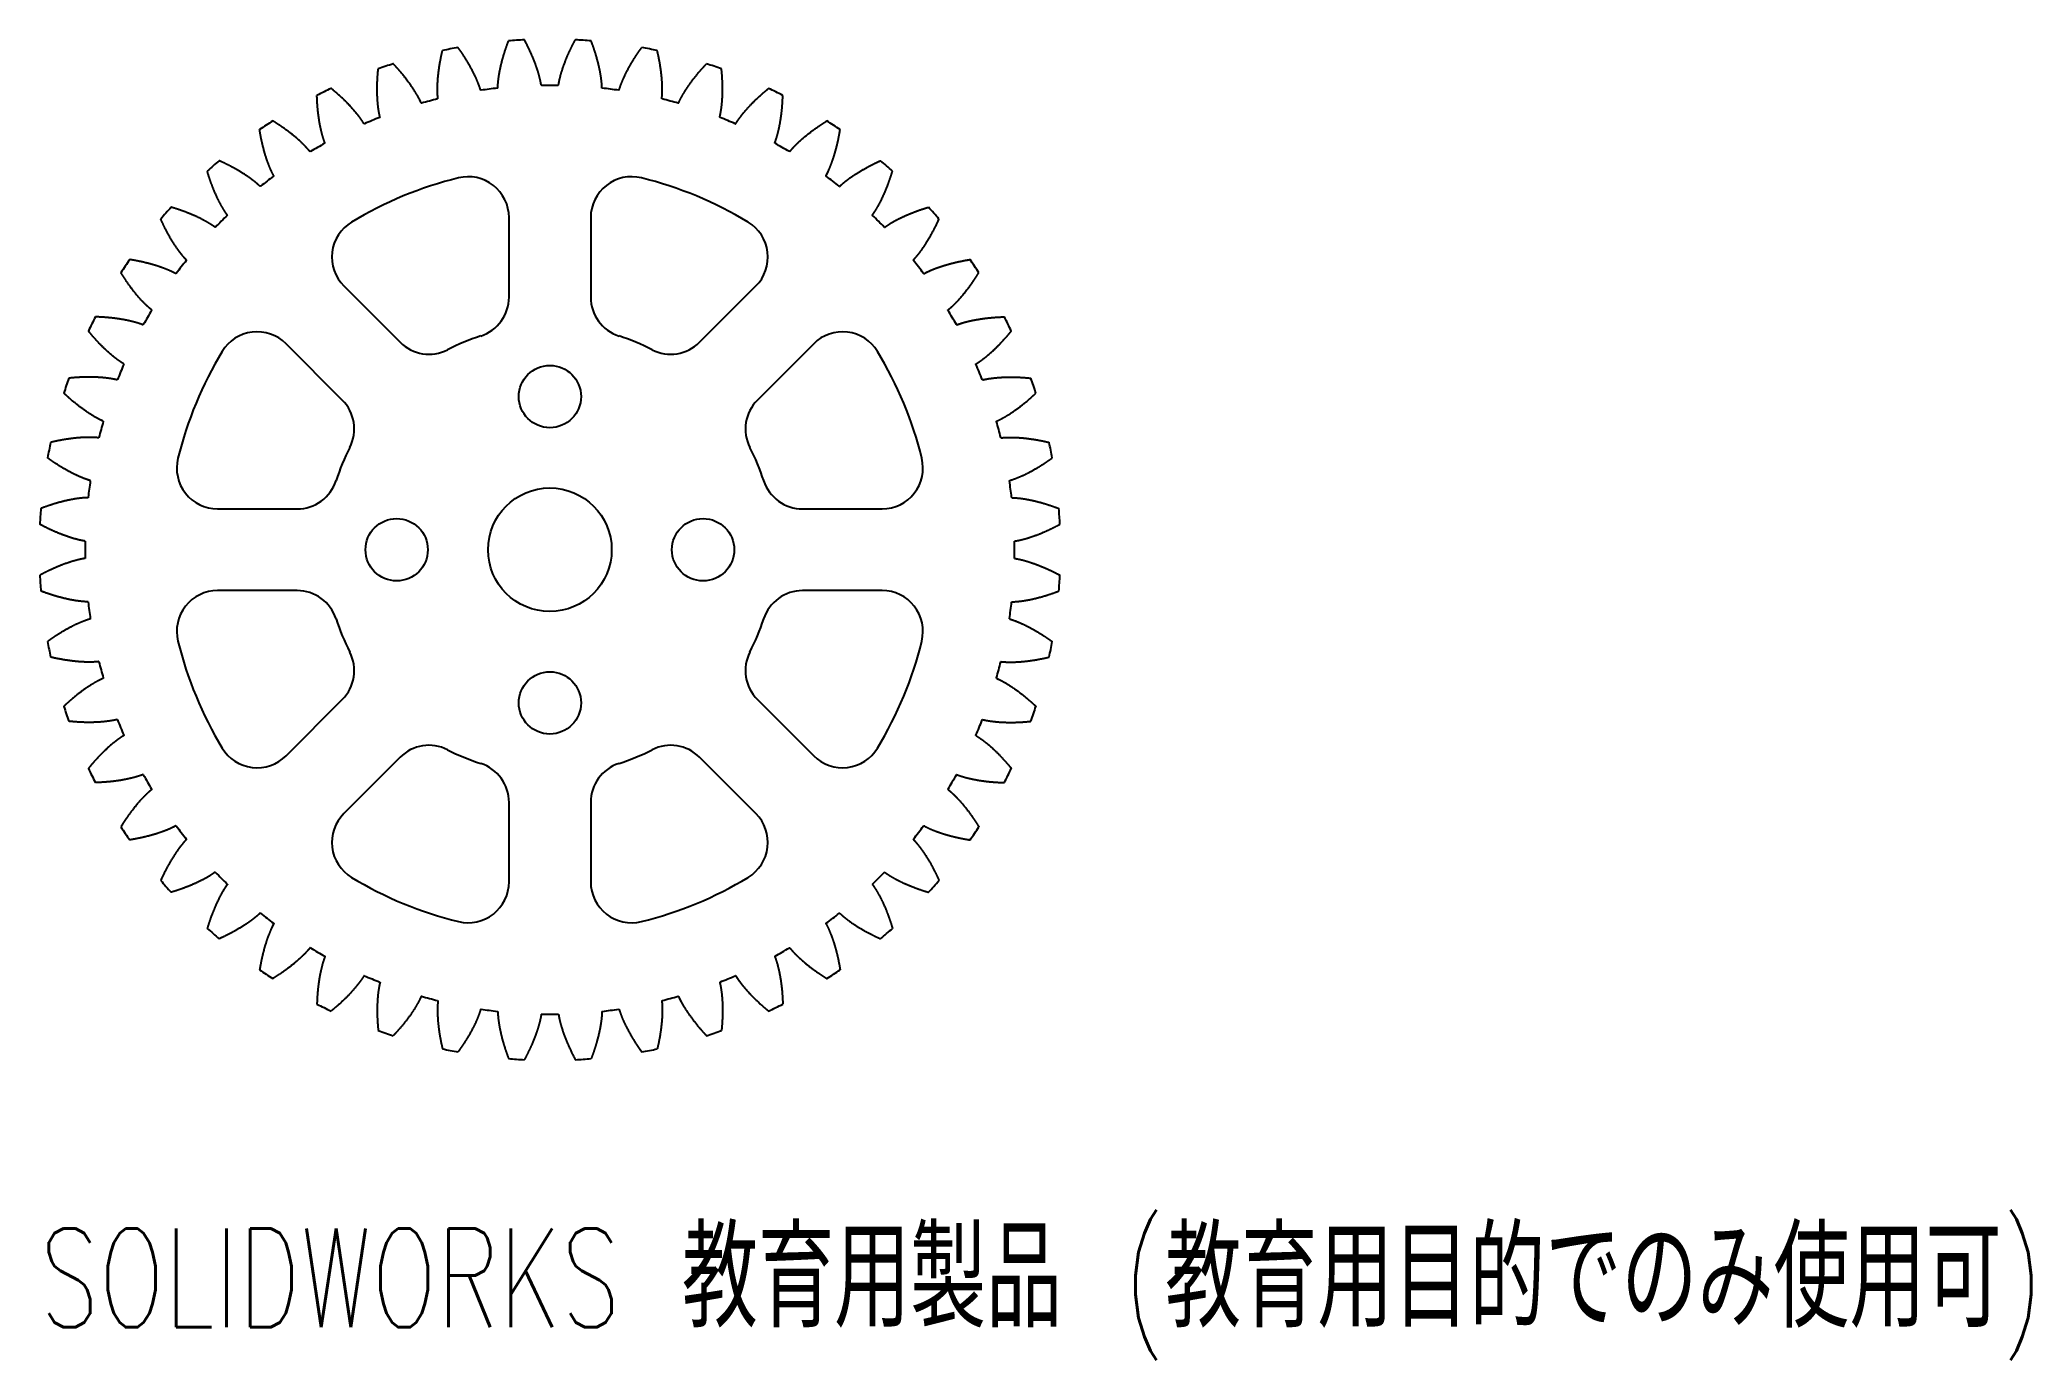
# Model space of a CAD drawing. Header units: millimetres. Extents: x -25 to 72.5, y -39.7 to 25.
import ezdxf

# ---------------------------------------------------------------- set-up
doc = ezdxf.new("R2010")
doc.units = ezdxf.units.MM
doc.styles.add('SLDTEXTSTYLE0', font='TXT', dxfattribs={"width": 0.7, "bigfont": 'bigfont'})

msp = doc.modelspace()

# ---------------------------------------------------------------- linework, layer by layer
at = {"color": 7, "linetype": 'Continuous', "lineweight": 25}
for p, q in [((-3.371, 22.499), (-3.388, 22.496)), ((-2.55, 22.607), (-2.567, 22.605)), ((-0.405, 22.746), (-0.423, 22.746)), ((0.423, 22.746), (0.405, 22.746)), ((2.567, 22.605), (2.55, 22.607)), ((3.388, 22.496), (3.371, 22.499)), ((-6.279, 21.866), (-6.296, 21.862)), ((-5.479, 22.08), (-5.496, 22.076)), ((5.496, 22.076), (5.479, 22.08)), ((6.296, 21.862), (6.279, 21.866)), ((-9.079, 20.86), (-9.095, 20.853)), ((-8.314, 21.176), (-8.33, 21.17)), ((8.33, 21.17), (8.314, 21.176)), ((9.095, 20.853), (9.079, 20.86)), ((-11.007, 19.91), (-11.022, 19.902)), ((11.022, 19.902), (11.007, 19.91)), ((-11.724, 19.496), (-11.739, 19.487)), ((11.739, 19.487), (11.724, 19.496)), ((-14.169, 17.799), (-14.182, 17.788)), ((-13.511, 18.303), (-13.526, 18.293)), ((13.526, 18.293), (13.511, 18.303)), ((14.182, 17.788), (14.169, 17.799)), ((-16.371, 15.797), (-16.383, 15.785)), ((-15.785, 16.383), (-15.797, 16.371)), ((-2, 12.369), (-2, 16.265)), ((2, 16.265), (2, 12.369)), ((15.797, 16.371), (15.785, 16.383)), ((16.383, 15.785), (16.371, 15.797)), ((-17.788, 14.182), (-17.799, 14.169)), ((17.799, 14.169), (17.788, 14.182)), ((-18.293, 13.526), (-18.303, 13.511)), ((-10.087, 12.916), (-7.332, 10.161)), ((7.332, 10.161), (10.087, 12.916)), ((18.303, 13.511), (18.293, 13.526)), ((-19.487, 11.739), (-19.496, 11.724)), ((19.496, 11.724), (19.487, 11.739)), ((-19.902, 11.022), (-19.91, 11.007)), ((19.91, 11.007), (19.902, 11.022)), ((-10.161, 7.332), (-12.916, 10.087)), ((12.916, 10.087), (10.161, 7.332)), ((-20.853, 9.095), (-20.86, 9.079)), ((20.86, 9.079), (20.853, 9.095)), ((-21.17, 8.33), (-21.176, 8.314)), ((21.176, 8.314), (21.17, 8.33)), ((-21.862, 6.296), (-21.866, 6.279)), ((21.866, 6.279), (21.862, 6.296)), ((-22.076, 5.496), (-22.08, 5.479)), ((22.08, 5.479), (22.076, 5.496)), ((-22.496, 3.388), (-22.499, 3.371)), ((22.499, 3.371), (22.496, 3.388)), ((-22.605, 2.567), (-22.607, 2.55)), ((-16.265, 2), (-12.369, 2)), ((12.369, 2), (16.265, 2)), ((22.607, 2.55), (22.605, 2.567)), ((-22.746, 0.423), (-22.746, 0.405)), ((22.746, 0.405), (22.746, 0.423)), ((-22.746, -0.405), (-22.746, -0.423)), ((22.746, -0.423), (22.746, -0.405)), ((-22.607, -2.55), (-22.605, -2.567)), ((-12.369, -2), (-16.265, -2)), ((16.265, -2), (12.369, -2)), ((22.605, -2.567), (22.607, -2.55)), ((-22.499, -3.371), (-22.496, -3.388)), ((22.496, -3.388), (22.499, -3.371)), ((-22.08, -5.479), (-22.076, -5.496)), ((22.076, -5.496), (22.08, -5.479)), ((-21.866, -6.279), (-21.862, -6.296)), ((21.862, -6.296), (21.866, -6.279)), ((-12.916, -10.087), (-10.161, -7.332)), ((10.161, -7.332), (12.916, -10.087)), ((-21.176, -8.314), (-21.17, -8.33)), ((21.17, -8.33), (21.176, -8.314)), ((-20.86, -9.079), (-20.853, -9.095)), ((20.853, -9.095), (20.86, -9.079)), ((-7.332, -10.161), (-10.087, -12.916)), ((10.087, -12.916), (7.332, -10.161)), ((-19.91, -11.007), (-19.902, -11.022)), ((19.902, -11.022), (19.91, -11.007)), ((-19.496, -11.724), (-19.487, -11.739)), ((-2, -16.265), (-2, -12.369)), ((2, -12.369), (2, -16.265)), ((19.487, -11.739), (19.496, -11.724)), ((-18.303, -13.511), (-18.293, -13.526)), ((18.293, -13.526), (18.303, -13.511)), ((-17.799, -14.169), (-17.788, -14.182)), ((17.788, -14.182), (17.799, -14.169)), ((-16.383, -15.785), (-16.371, -15.797)), ((-15.797, -16.371), (-15.785, -16.383)), ((15.785, -16.383), (15.797, -16.371)), ((16.371, -15.797), (16.383, -15.785)), ((-14.182, -17.788), (-14.169, -17.799)), ((-13.526, -18.293), (-13.511, -18.303)), ((13.511, -18.303), (13.526, -18.293)), ((14.169, -17.799), (14.182, -17.788)), ((-11.739, -19.487), (-11.724, -19.496)), ((11.724, -19.496), (11.739, -19.487)), ((-11.022, -19.902), (-11.007, -19.91)), ((11.007, -19.91), (11.022, -19.902)), ((-9.095, -20.853), (-9.079, -20.86)), ((-8.33, -21.17), (-8.314, -21.176)), ((8.314, -21.176), (8.33, -21.17)), ((9.079, -20.86), (9.095, -20.853)), ((-6.296, -21.862), (-6.279, -21.866)), ((-5.496, -22.076), (-5.479, -22.08)), ((5.479, -22.08), (5.496, -22.076)), ((6.279, -21.866), (6.296, -21.862)), ((-3.388, -22.496), (-3.371, -22.499)), ((-2.567, -22.605), (-2.55, -22.607)), ((-0.423, -22.746), (-0.405, -22.746)), ((0.405, -22.746), (0.423, -22.746)), ((2.55, -22.607), (2.567, -22.605)), ((3.371, -22.499), (3.388, -22.496))]:
    msp.add_line(p, q, dxfattribs=at)
for centre, radius in [((0, 7.5), 1.525), ((0, 0), 3.025), ((-7.5, 0), 1.525), ((7.5, 0), 1.525), ((0, -7.5), 1.525)]:
    msp.add_circle(centre, radius, dxfattribs=at)
for centre, radius, start, end in [((0, 0), 25, 100.36426, 102.13574), ((0, 0), 25, 92.86426, 94.63574), ((0, 0), 25, 85.36426, 87.13574), ((0, 0), 25, 77.86426, 79.63574), ((0, 0), 25, 107.86426, 109.63574), ((0, 0), 25, 70.36426, 72.13574), ((0, 0), 25, 115.36426, 117.13574), ((0, 0), 25, 62.86426, 64.63574), ((0, 0), 25, 122.86426, 124.63574), ((0, 0), 25, 55.36426, 57.13574), ((0, 0), 25, 130.36426, 132.13574), ((0, 0), 25, 47.86426, 49.63574), ((0, 0), 18.75, 103.81608, 121.18392), ((-4, 16.265), 2, 0, 103.81608), ((4, 16.265), 2, 76.18392, 180), ((0, 0), 18.75, 58.81608, 76.18392), ((0, 0), 25, 137.86426, 139.63574), ((0, 0), 25, 40.36426, 42.13574), ((-8.673, 14.33), 2, 121.18392, 225), ((8.673, 14.33), 2, 315, 58.81608), ((0, 0), 25, 145.36426, 147.13574), ((0, 0), 25, 32.86426, 34.63574), ((-4, 12.369), 2, 287.92021, 0), ((4, 12.369), 2, 180, 252.07979), ((0, 0), 25, 152.86426, 154.63574), ((0, 0), 25, 25.36426, 27.13574), ((-14.33, 8.673), 2, 45, 148.81608), ((-5.918, 11.575), 2, 225, 297.07979), ((0, 0), 11, 107.92021, 117.07979), ((0, 0), 11, 62.92021, 72.07979), ((5.918, 11.575), 2, 242.92021, 315), ((14.33, 8.673), 2, 31.18392, 135), ((0, 0), 18.75, 148.81608, 166.18392), ((0, 0), 18.75, 13.81608, 31.18392), ((0, 0), 25, 160.36426, 162.13574), ((0, 0), 25, 17.86426, 19.63574), ((-11.575, 5.918), 2, 332.92021, 45), ((11.575, 5.918), 2, 135, 207.07979), ((0, 0), 25, 167.86426, 169.63574), ((0, 0), 11, 152.92021, 162.07979), ((0, 0), 11, 17.92021, 27.07979), ((0, 0), 25, 10.36426, 12.13574), ((-16.265, 4), 2, 166.18392, 270), ((16.265, 4), 2, 270, 13.81608), ((-12.369, 4), 2, 270, 342.07979), ((12.369, 4), 2, 197.92021, 270), ((0, 0), 25, 175.36426, 177.13574), ((0, 0), 25, 2.86426, 4.63574), ((0, 0), 25, 182.86426, 184.63574), ((0, 0), 25, 355.36426, 357.13574), ((-16.265, -4), 2, 90, 193.81608), ((-12.369, -4), 2, 17.92021, 90), ((12.369, -4), 2, 90, 162.07979), ((16.265, -4), 2, 346.18392, 90), ((0, 0), 11, 197.92021, 207.07979), ((0, 0), 11, 332.92021, 342.07979), ((0, 0), 25, 190.36426, 192.13574), ((0, 0), 18.75, 193.81608, 211.18392), ((0, 0), 18.75, 328.81608, 346.18392), ((0, 0), 25, 347.86426, 349.63574), ((-11.575, -5.918), 2, 315, 27.07979), ((11.575, -5.918), 2, 152.92021, 225), ((0, 0), 25, 197.86426, 199.63574), ((0, 0), 25, 340.36426, 342.13574), ((-14.33, -8.673), 2, 211.18392, 315), ((-5.918, -11.575), 2, 62.92021, 135), ((5.918, -11.575), 2, 45, 117.07979), ((14.33, -8.673), 2, 225, 328.81608), ((0, 0), 25, 205.36426, 207.13574), ((0, 0), 11, 242.92021, 252.07979), ((-4, -12.369), 2, 0, 72.07979), ((4, -12.369), 2, 107.92021, 180), ((0, 0), 11, 287.92021, 297.07979), ((0, 0), 25, 332.86426, 334.63574), ((0, 0), 25, 212.86426, 214.63574), ((-8.673, -14.33), 2, 135, 238.81608), ((8.673, -14.33), 2, 301.18392, 45), ((0, 0), 25, 325.36426, 327.13574), ((0, 0), 25, 220.36426, 222.13574), ((0, 0), 18.75, 238.81608, 256.18392), ((-4, -16.265), 2, 256.18392, 0), ((4, -16.265), 2, 180, 283.81608), ((0, 0), 18.75, 283.81608, 301.18392), ((0, 0), 25, 317.86426, 319.63574), ((0, 0), 25, 227.86426, 229.63574), ((0, 0), 25, 310.36426, 312.13574), ((0, 0), 25, 235.36426, 237.13574), ((0, 0), 25, 302.86426, 304.63574), ((0, 0), 25, 242.86426, 244.63574), ((0, 0), 25, 295.36426, 297.13574), ((0, 0), 25, 250.36426, 252.13574), ((0, 0), 25, 287.86426, 289.63574), ((0, 0), 25, 257.86426, 259.63574), ((0, 0), 25, 265.36426, 267.13574), ((0, 0), 25, 272.86426, 274.63574), ((0, 0), 25, 280.36426, 282.13574)]:
    msp.add_arc(centre, radius, start, end, dxfattribs=at)
for points in [[(-5.479, 22.08), (-5.483, 22.116), (-5.494, 22.238), (-5.504, 22.437), (-5.503, 22.714), (-5.482, 23.109), (-5.429, 23.58), (-5.362, 23.97), (-5.294, 24.282), (-5.256, 24.441)], [(-3.388, 22.496), (-3.398, 22.531), (-3.434, 22.648), (-3.501, 22.836), (-3.608, 23.091), (-3.779, 23.448), (-4.007, 23.863), (-4.22, 24.197), (-4.401, 24.459), (-4.498, 24.592)], [(-2.55, 22.607), (-2.549, 22.643), (-2.545, 22.765), (-2.529, 22.964), (-2.492, 23.238), (-2.419, 23.627), (-2.305, 24.087), (-2.187, 24.465), (-2.079, 24.765), (-2.021, 24.918)], [(-0.423, 22.746), (-0.428, 22.782), (-0.449, 22.902), (-0.49, 23.097), (-0.563, 23.364), (-0.686, 23.74), (-0.858, 24.181), (-1.025, 24.541), (-1.171, 24.825), (-1.249, 24.969)], [(0.423, 22.746), (0.428, 22.782), (0.449, 22.902), (0.49, 23.097), (0.563, 23.364), (0.686, 23.74), (0.858, 24.181), (1.025, 24.541), (1.171, 24.825), (1.249, 24.969)], [(2.55, 22.607), (2.549, 22.643), (2.545, 22.765), (2.529, 22.964), (2.492, 23.238), (2.419, 23.627), (2.305, 24.087), (2.187, 24.465), (2.079, 24.765), (2.021, 24.918)], [(3.388, 22.496), (3.398, 22.531), (3.434, 22.648), (3.501, 22.836), (3.608, 23.091), (3.779, 23.448), (4.007, 23.863), (4.22, 24.197), (4.401, 24.459), (4.498, 24.592)], [(5.479, 22.08), (5.483, 22.116), (5.494, 22.238), (5.504, 22.437), (5.503, 22.714), (5.482, 23.109), (5.429, 23.58), (5.362, 23.97), (5.294, 24.282), (5.256, 24.441)], [(-8.314, 21.176), (-8.323, 21.212), (-8.35, 21.33), (-8.386, 21.527), (-8.421, 21.801), (-8.451, 22.196), (-8.461, 22.669), (-8.444, 23.065), (-8.418, 23.383), (-8.401, 23.546)], [(-6.296, 21.862), (-6.31, 21.895), (-6.361, 22.006), (-6.452, 22.183), (-6.591, 22.423), (-6.807, 22.754), (-7.088, 23.135), (-7.342, 23.44), (-7.556, 23.676), (-7.669, 23.795)], [(6.296, 21.862), (6.31, 21.895), (6.361, 22.006), (6.452, 22.183), (6.591, 22.423), (6.807, 22.754), (7.088, 23.135), (7.342, 23.44), (7.556, 23.676), (7.669, 23.795)], [(8.314, 21.176), (8.323, 21.212), (8.35, 21.33), (8.386, 21.527), (8.421, 21.801), (8.451, 22.196), (8.461, 22.669), (8.444, 23.065), (8.418, 23.383), (8.401, 23.546)], [(-9.095, 20.853), (-9.114, 20.884), (-9.179, 20.987), (-9.292, 21.151), (-9.461, 21.371), (-9.719, 21.671), (-10.047, 22.012), (-10.339, 22.281), (-10.582, 22.487), (-10.709, 22.59)], [(9.095, 20.853), (9.114, 20.884), (9.179, 20.987), (9.292, 21.151), (9.461, 21.371), (9.719, 21.671), (10.047, 22.012), (10.339, 22.281), (10.582, 22.487), (10.709, 22.59)], [(-11.007, 19.91), (-11.02, 19.944), (-11.063, 20.058), (-11.124, 20.248), (-11.195, 20.516), (-11.276, 20.903), (-11.347, 21.371), (-11.383, 21.766), (-11.398, 22.084), (-11.403, 22.248)], [(11.007, 19.91), (11.02, 19.944), (11.063, 20.058), (11.124, 20.248), (11.195, 20.516), (11.276, 20.903), (11.347, 21.371), (11.383, 21.766), (11.398, 22.084), (11.403, 22.248)], [(-13.511, 18.303), (-13.529, 18.335), (-13.586, 18.443), (-13.672, 18.623), (-13.777, 18.879), (-13.908, 19.252), (-14.04, 19.707), (-14.126, 20.094), (-14.183, 20.408), (-14.209, 20.57)], [(-11.739, 19.487), (-11.762, 19.516), (-11.84, 19.61), (-11.973, 19.758), (-12.17, 19.953), (-12.464, 20.217), (-12.834, 20.513), (-13.158, 20.741), (-13.427, 20.913), (-13.566, 20.999)], [(11.739, 19.487), (11.762, 19.516), (11.84, 19.61), (11.973, 19.758), (12.17, 19.953), (12.464, 20.217), (12.834, 20.513), (13.158, 20.741), (13.427, 20.913), (13.566, 20.999)], [(13.511, 18.303), (13.529, 18.335), (13.586, 18.443), (13.672, 18.623), (13.777, 18.879), (13.908, 19.252), (14.04, 19.707), (14.126, 20.094), (14.183, 20.408), (14.209, 20.57)], [(-15.785, 16.383), (-15.806, 16.412), (-15.877, 16.511), (-15.985, 16.679), (-16.123, 16.919), (-16.302, 17.272), (-16.492, 17.706), (-16.628, 18.078), (-16.725, 18.382), (-16.772, 18.539)], [(-14.182, 17.788), (-14.208, 17.813), (-14.298, 17.896), (-14.45, 18.026), (-14.67, 18.194), (-14.996, 18.417), (-15.402, 18.662), (-15.753, 18.846), (-16.041, 18.982), (-16.191, 19.049)], [(14.182, 17.788), (14.208, 17.813), (14.298, 17.896), (14.45, 18.026), (14.67, 18.194), (14.996, 18.417), (15.402, 18.662), (15.753, 18.846), (16.041, 18.982), (16.191, 19.049)], [(15.785, 16.383), (15.806, 16.412), (15.877, 16.511), (15.985, 16.679), (16.123, 16.919), (16.302, 17.272), (16.492, 17.706), (16.628, 18.078), (16.725, 18.382), (16.772, 18.539)], [(-16.383, 15.785), (-16.412, 15.806), (-16.511, 15.877), (-16.679, 15.985), (-16.919, 16.123), (-17.272, 16.302), (-17.706, 16.492), (-18.078, 16.628), (-18.382, 16.725), (-18.539, 16.772)], [(16.383, 15.785), (16.412, 15.806), (16.511, 15.877), (16.679, 15.985), (16.919, 16.123), (17.272, 16.302), (17.706, 16.492), (18.078, 16.628), (18.382, 16.725), (18.539, 16.772)], [(-17.788, 14.182), (-17.813, 14.208), (-17.896, 14.298), (-18.026, 14.45), (-18.194, 14.67), (-18.417, 14.996), (-18.662, 15.402), (-18.846, 15.753), (-18.982, 16.041), (-19.049, 16.191)], [(17.788, 14.182), (17.813, 14.208), (17.896, 14.298), (18.026, 14.45), (18.194, 14.67), (18.417, 14.996), (18.662, 15.402), (18.846, 15.753), (18.982, 16.041), (19.049, 16.191)], [(-18.303, 13.511), (-18.335, 13.529), (-18.443, 13.586), (-18.623, 13.672), (-18.879, 13.777), (-19.252, 13.908), (-19.707, 14.04), (-20.094, 14.126), (-20.408, 14.183), (-20.57, 14.209)], [(18.303, 13.511), (18.335, 13.529), (18.443, 13.586), (18.623, 13.672), (18.879, 13.777), (19.252, 13.908), (19.707, 14.04), (20.094, 14.126), (20.408, 14.183), (20.57, 14.209)], [(-19.487, 11.739), (-19.516, 11.762), (-19.61, 11.84), (-19.758, 11.973), (-19.953, 12.17), (-20.217, 12.464), (-20.513, 12.834), (-20.741, 13.158), (-20.913, 13.427), (-20.999, 13.566)], [(19.487, 11.739), (19.516, 11.762), (19.61, 11.84), (19.758, 11.973), (19.953, 12.17), (20.217, 12.464), (20.513, 12.834), (20.741, 13.158), (20.913, 13.427), (20.999, 13.566)], [(-19.91, 11.007), (-19.944, 11.02), (-20.058, 11.063), (-20.248, 11.124), (-20.516, 11.195), (-20.903, 11.276), (-21.371, 11.347), (-21.766, 11.383), (-22.084, 11.398), (-22.248, 11.403)], [(19.91, 11.007), (19.944, 11.02), (20.058, 11.063), (20.248, 11.124), (20.516, 11.195), (20.903, 11.276), (21.371, 11.347), (21.766, 11.383), (22.084, 11.398), (22.248, 11.403)], [(-20.853, 9.095), (-20.884, 9.114), (-20.987, 9.179), (-21.151, 9.292), (-21.371, 9.461), (-21.671, 9.719), (-22.012, 10.047), (-22.281, 10.339), (-22.487, 10.582), (-22.59, 10.709)], [(20.853, 9.095), (20.884, 9.114), (20.987, 9.179), (21.151, 9.292), (21.371, 9.461), (21.671, 9.719), (22.012, 10.047), (22.281, 10.339), (22.487, 10.582), (22.59, 10.709)], [(-21.176, 8.314), (-21.212, 8.323), (-21.33, 8.35), (-21.527, 8.386), (-21.801, 8.421), (-22.196, 8.451), (-22.669, 8.461), (-23.065, 8.444), (-23.383, 8.418), (-23.546, 8.401)], [(21.176, 8.314), (21.212, 8.323), (21.33, 8.35), (21.527, 8.386), (21.801, 8.421), (22.196, 8.451), (22.669, 8.461), (23.065, 8.444), (23.383, 8.418), (23.546, 8.401)], [(-21.862, 6.296), (-21.895, 6.31), (-22.006, 6.361), (-22.183, 6.452), (-22.423, 6.591), (-22.754, 6.807), (-23.135, 7.088), (-23.44, 7.342), (-23.676, 7.556), (-23.795, 7.669)], [(21.862, 6.296), (21.895, 6.31), (22.006, 6.361), (22.183, 6.452), (22.423, 6.591), (22.754, 6.807), (23.135, 7.088), (23.44, 7.342), (23.676, 7.556), (23.795, 7.669)], [(-22.08, 5.479), (-22.116, 5.483), (-22.238, 5.494), (-22.437, 5.504), (-22.714, 5.503), (-23.109, 5.482), (-23.58, 5.429), (-23.97, 5.362), (-24.282, 5.294), (-24.441, 5.256)], [(22.08, 5.479), (22.116, 5.483), (22.238, 5.494), (22.437, 5.504), (22.714, 5.503), (23.109, 5.482), (23.58, 5.429), (23.97, 5.362), (24.282, 5.294), (24.441, 5.256)], [(-22.496, 3.388), (-22.531, 3.398), (-22.648, 3.434), (-22.836, 3.501), (-23.091, 3.608), (-23.448, 3.779), (-23.863, 4.007), (-24.197, 4.22), (-24.459, 4.401), (-24.592, 4.498)], [(22.496, 3.388), (22.531, 3.398), (22.648, 3.434), (22.836, 3.501), (23.091, 3.608), (23.448, 3.779), (23.863, 4.007), (24.197, 4.22), (24.459, 4.401), (24.592, 4.498)], [(-22.607, 2.55), (-22.643, 2.549), (-22.765, 2.545), (-22.964, 2.529), (-23.238, 2.492), (-23.627, 2.419), (-24.087, 2.305), (-24.465, 2.187), (-24.765, 2.079), (-24.918, 2.021)], [(22.607, 2.55), (22.643, 2.549), (22.765, 2.545), (22.964, 2.529), (23.238, 2.492), (23.627, 2.419), (24.087, 2.305), (24.465, 2.187), (24.765, 2.079), (24.918, 2.021)], [(-22.746, 0.423), (-22.782, 0.428), (-22.902, 0.449), (-23.097, 0.49), (-23.364, 0.563), (-23.74, 0.686), (-24.181, 0.858), (-24.541, 1.025), (-24.825, 1.171), (-24.969, 1.249)], [(22.746, 0.423), (22.782, 0.428), (22.902, 0.449), (23.097, 0.49), (23.364, 0.563), (23.74, 0.686), (24.181, 0.858), (24.541, 1.025), (24.825, 1.171), (24.969, 1.249)], [(-22.746, -0.423), (-22.782, -0.428), (-22.902, -0.449), (-23.097, -0.49), (-23.364, -0.563), (-23.74, -0.686), (-24.181, -0.858), (-24.541, -1.025), (-24.825, -1.171), (-24.969, -1.249)], [(22.746, -0.423), (22.782, -0.428), (22.902, -0.449), (23.097, -0.49), (23.364, -0.563), (23.74, -0.686), (24.181, -0.858), (24.541, -1.025), (24.825, -1.171), (24.969, -1.249)], [(-22.607, -2.55), (-22.643, -2.549), (-22.765, -2.545), (-22.964, -2.529), (-23.238, -2.492), (-23.627, -2.419), (-24.087, -2.305), (-24.465, -2.187), (-24.765, -2.079), (-24.918, -2.021)], [(22.607, -2.55), (22.643, -2.549), (22.765, -2.545), (22.964, -2.529), (23.238, -2.492), (23.627, -2.419), (24.087, -2.305), (24.465, -2.187), (24.765, -2.079), (24.918, -2.021)], [(-22.496, -3.388), (-22.531, -3.398), (-22.648, -3.434), (-22.836, -3.501), (-23.091, -3.608), (-23.448, -3.779), (-23.863, -4.007), (-24.197, -4.22), (-24.459, -4.401), (-24.592, -4.498)], [(22.496, -3.388), (22.531, -3.398), (22.648, -3.434), (22.836, -3.501), (23.091, -3.608), (23.448, -3.779), (23.863, -4.007), (24.197, -4.22), (24.459, -4.401), (24.592, -4.498)], [(-22.08, -5.479), (-22.116, -5.483), (-22.238, -5.494), (-22.437, -5.504), (-22.714, -5.503), (-23.109, -5.482), (-23.58, -5.429), (-23.97, -5.362), (-24.282, -5.294), (-24.441, -5.256)], [(22.08, -5.479), (22.116, -5.483), (22.238, -5.494), (22.437, -5.504), (22.714, -5.503), (23.109, -5.482), (23.58, -5.429), (23.97, -5.362), (24.282, -5.294), (24.441, -5.256)], [(-21.862, -6.296), (-21.895, -6.31), (-22.006, -6.361), (-22.183, -6.452), (-22.423, -6.591), (-22.754, -6.807), (-23.135, -7.088), (-23.44, -7.342), (-23.676, -7.556), (-23.795, -7.669)], [(21.862, -6.296), (21.895, -6.31), (22.006, -6.361), (22.183, -6.452), (22.423, -6.591), (22.754, -6.807), (23.135, -7.088), (23.44, -7.342), (23.676, -7.556), (23.795, -7.669)], [(-21.176, -8.314), (-21.212, -8.323), (-21.33, -8.35), (-21.527, -8.386), (-21.801, -8.421), (-22.196, -8.451), (-22.669, -8.461), (-23.065, -8.444), (-23.383, -8.418), (-23.546, -8.401)], [(21.176, -8.314), (21.212, -8.323), (21.33, -8.35), (21.527, -8.386), (21.801, -8.421), (22.196, -8.451), (22.669, -8.461), (23.065, -8.444), (23.383, -8.418), (23.546, -8.401)], [(-20.853, -9.095), (-20.884, -9.114), (-20.987, -9.179), (-21.151, -9.292), (-21.371, -9.461), (-21.671, -9.719), (-22.012, -10.047), (-22.281, -10.339), (-22.487, -10.582), (-22.59, -10.709)], [(20.853, -9.095), (20.884, -9.114), (20.987, -9.179), (21.151, -9.292), (21.371, -9.461), (21.671, -9.719), (22.012, -10.047), (22.281, -10.339), (22.487, -10.582), (22.59, -10.709)], [(-19.91, -11.007), (-19.944, -11.02), (-20.058, -11.063), (-20.248, -11.124), (-20.516, -11.195), (-20.903, -11.276), (-21.371, -11.347), (-21.766, -11.383), (-22.084, -11.398), (-22.248, -11.403)], [(19.91, -11.007), (19.944, -11.02), (20.058, -11.063), (20.248, -11.124), (20.516, -11.195), (20.903, -11.276), (21.371, -11.347), (21.766, -11.383), (22.084, -11.398), (22.248, -11.403)], [(-19.487, -11.739), (-19.516, -11.762), (-19.61, -11.84), (-19.758, -11.973), (-19.953, -12.17), (-20.217, -12.464), (-20.513, -12.834), (-20.741, -13.158), (-20.913, -13.427), (-20.999, -13.566)], [(19.487, -11.739), (19.516, -11.762), (19.61, -11.84), (19.758, -11.973), (19.953, -12.17), (20.217, -12.464), (20.513, -12.834), (20.741, -13.158), (20.913, -13.427), (20.999, -13.566)], [(-18.303, -13.511), (-18.335, -13.529), (-18.443, -13.586), (-18.623, -13.672), (-18.879, -13.777), (-19.252, -13.908), (-19.707, -14.04), (-20.094, -14.126), (-20.408, -14.183), (-20.57, -14.209)], [(18.303, -13.511), (18.335, -13.529), (18.443, -13.586), (18.623, -13.672), (18.879, -13.777), (19.252, -13.908), (19.707, -14.04), (20.094, -14.126), (20.408, -14.183), (20.57, -14.209)], [(-17.788, -14.182), (-17.813, -14.208), (-17.896, -14.298), (-18.026, -14.45), (-18.194, -14.67), (-18.417, -14.996), (-18.662, -15.402), (-18.846, -15.753), (-18.982, -16.041), (-19.049, -16.191)], [(17.788, -14.182), (17.813, -14.208), (17.896, -14.298), (18.026, -14.45), (18.194, -14.67), (18.417, -14.996), (18.662, -15.402), (18.846, -15.753), (18.982, -16.041), (19.049, -16.191)], [(-16.383, -15.785), (-16.412, -15.806), (-16.511, -15.877), (-16.679, -15.985), (-16.919, -16.123), (-17.272, -16.302), (-17.706, -16.492), (-18.078, -16.628), (-18.382, -16.725), (-18.539, -16.772)], [(-15.785, -16.383), (-15.806, -16.412), (-15.877, -16.511), (-15.985, -16.679), (-16.123, -16.919), (-16.302, -17.272), (-16.492, -17.706), (-16.628, -18.078), (-16.725, -18.382), (-16.772, -18.539)], [(15.785, -16.383), (15.806, -16.412), (15.877, -16.511), (15.985, -16.679), (16.123, -16.919), (16.302, -17.272), (16.492, -17.706), (16.628, -18.078), (16.725, -18.382), (16.772, -18.539)], [(16.383, -15.785), (16.412, -15.806), (16.511, -15.877), (16.679, -15.985), (16.919, -16.123), (17.272, -16.302), (17.706, -16.492), (18.078, -16.628), (18.382, -16.725), (18.539, -16.772)], [(-14.182, -17.788), (-14.208, -17.813), (-14.298, -17.896), (-14.45, -18.026), (-14.67, -18.194), (-14.996, -18.417), (-15.402, -18.662), (-15.753, -18.846), (-16.041, -18.982), (-16.191, -19.049)], [(-13.511, -18.303), (-13.529, -18.335), (-13.586, -18.443), (-13.672, -18.623), (-13.777, -18.879), (-13.908, -19.252), (-14.04, -19.707), (-14.126, -20.094), (-14.183, -20.408), (-14.209, -20.57)], [(13.511, -18.303), (13.529, -18.335), (13.586, -18.443), (13.672, -18.623), (13.777, -18.879), (13.908, -19.252), (14.04, -19.707), (14.126, -20.094), (14.183, -20.408), (14.209, -20.57)], [(14.182, -17.788), (14.208, -17.813), (14.298, -17.896), (14.45, -18.026), (14.67, -18.194), (14.996, -18.417), (15.402, -18.662), (15.753, -18.846), (16.041, -18.982), (16.191, -19.049)], [(-11.739, -19.487), (-11.762, -19.516), (-11.84, -19.61), (-11.973, -19.758), (-12.17, -19.953), (-12.464, -20.217), (-12.834, -20.513), (-13.158, -20.741), (-13.427, -20.913), (-13.566, -20.999)], [(11.739, -19.487), (11.762, -19.516), (11.84, -19.61), (11.973, -19.758), (12.17, -19.953), (12.464, -20.217), (12.834, -20.513), (13.158, -20.741), (13.427, -20.913), (13.566, -20.999)], [(-11.007, -19.91), (-11.02, -19.944), (-11.063, -20.058), (-11.124, -20.248), (-11.195, -20.516), (-11.276, -20.903), (-11.347, -21.371), (-11.383, -21.766), (-11.398, -22.084), (-11.403, -22.248)], [(11.007, -19.91), (11.02, -19.944), (11.063, -20.058), (11.124, -20.248), (11.195, -20.516), (11.276, -20.903), (11.347, -21.371), (11.383, -21.766), (11.398, -22.084), (11.403, -22.248)], [(-9.095, -20.853), (-9.114, -20.884), (-9.179, -20.987), (-9.292, -21.151), (-9.461, -21.371), (-9.719, -21.671), (-10.047, -22.012), (-10.339, -22.281), (-10.582, -22.487), (-10.709, -22.59)], [(-8.314, -21.176), (-8.323, -21.212), (-8.35, -21.33), (-8.386, -21.527), (-8.421, -21.801), (-8.451, -22.196), (-8.461, -22.669), (-8.444, -23.065), (-8.418, -23.383), (-8.401, -23.546)], [(8.314, -21.176), (8.323, -21.212), (8.35, -21.33), (8.386, -21.527), (8.421, -21.801), (8.451, -22.196), (8.461, -22.669), (8.444, -23.065), (8.418, -23.383), (8.401, -23.546)], [(9.095, -20.853), (9.114, -20.884), (9.179, -20.987), (9.292, -21.151), (9.461, -21.371), (9.719, -21.671), (10.047, -22.012), (10.339, -22.281), (10.582, -22.487), (10.709, -22.59)], [(-6.296, -21.862), (-6.31, -21.895), (-6.361, -22.006), (-6.452, -22.183), (-6.591, -22.423), (-6.807, -22.754), (-7.088, -23.135), (-7.342, -23.44), (-7.556, -23.676), (-7.669, -23.795)], [(-5.479, -22.08), (-5.483, -22.116), (-5.494, -22.238), (-5.504, -22.437), (-5.503, -22.714), (-5.482, -23.109), (-5.429, -23.58), (-5.362, -23.97), (-5.294, -24.282), (-5.256, -24.441)], [(5.479, -22.08), (5.483, -22.116), (5.494, -22.238), (5.504, -22.437), (5.503, -22.714), (5.482, -23.109), (5.429, -23.58), (5.362, -23.97), (5.294, -24.282), (5.256, -24.441)], [(6.296, -21.862), (6.31, -21.895), (6.361, -22.006), (6.452, -22.183), (6.591, -22.423), (6.807, -22.754), (7.088, -23.135), (7.342, -23.44), (7.556, -23.676), (7.669, -23.795)], [(-3.388, -22.496), (-3.398, -22.531), (-3.434, -22.648), (-3.501, -22.836), (-3.608, -23.091), (-3.779, -23.448), (-4.007, -23.863), (-4.22, -24.197), (-4.401, -24.459), (-4.498, -24.592)], [(-2.55, -22.607), (-2.549, -22.643), (-2.545, -22.765), (-2.529, -22.964), (-2.492, -23.238), (-2.419, -23.627), (-2.305, -24.087), (-2.187, -24.465), (-2.079, -24.765), (-2.021, -24.918)], [(-0.423, -22.746), (-0.428, -22.782), (-0.449, -22.902), (-0.49, -23.097), (-0.563, -23.364), (-0.686, -23.74), (-0.858, -24.181), (-1.025, -24.541), (-1.171, -24.825), (-1.249, -24.969)], [(0.423, -22.746), (0.428, -22.782), (0.449, -22.902), (0.49, -23.097), (0.563, -23.364), (0.686, -23.74), (0.858, -24.181), (1.025, -24.541), (1.171, -24.825), (1.249, -24.969)], [(2.55, -22.607), (2.549, -22.643), (2.545, -22.765), (2.529, -22.964), (2.492, -23.238), (2.419, -23.627), (2.305, -24.087), (2.187, -24.465), (2.079, -24.765), (2.021, -24.918)], [(3.388, -22.496), (3.398, -22.531), (3.434, -22.648), (3.501, -22.836), (3.608, -23.091), (3.779, -23.448), (4.007, -23.863), (4.22, -24.197), (4.401, -24.459), (4.498, -24.592)]]:
    msp.add_open_spline(points, degree=4, knots=[0.00161932, 0.00161932, 0.00161932, 0.00161932, 0.00161932, 0.00280203, 0.00560407, 0.00813261, 0.01066116, 0.01571825, 0.02107603, 0.02107603, 0.02107603, 0.02107603, 0.02107603], dxfattribs=at)
for points in [[(-2.567, 22.605), (-2.835, 22.569), (-3.103, 22.534), (-3.371, 22.499)], [(-0.405, 22.746), (-0.135, 22.751), (0.135, 22.751), (0.405, 22.746)], [(3.371, 22.499), (3.103, 22.534), (2.835, 22.569), (2.567, 22.605)], [(-5.496, 22.076), (-5.757, 22.006), (-6.018, 21.936), (-6.279, 21.866)], [(6.279, 21.866), (6.018, 21.936), (5.757, 22.006), (5.496, 22.076)], [(-8.33, 21.17), (-8.58, 21.067), (-8.83, 20.963), (-9.079, 20.86)], [(9.079, 20.86), (8.83, 20.963), (8.58, 21.067), (8.33, 21.17)], [(-11.022, 19.902), (-11.256, 19.767), (-11.49, 19.631), (-11.724, 19.496)], [(11.724, 19.496), (11.49, 19.631), (11.256, 19.767), (11.022, 19.902)], [(-13.526, 18.293), (-13.74, 18.128), (-13.954, 17.964), (-14.169, 17.799)], [(14.169, 17.799), (13.954, 17.964), (13.74, 18.128), (13.526, 18.293)], [(-15.797, 16.371), (-15.989, 16.18), (-16.18, 15.989), (-16.371, 15.797)], [(16.371, 15.797), (16.18, 15.989), (15.989, 16.18), (15.797, 16.371)], [(-17.799, 14.169), (-17.964, 13.954), (-18.128, 13.74), (-18.293, 13.526)], [(18.293, 13.526), (18.128, 13.74), (17.964, 13.954), (17.799, 14.169)], [(-19.496, 11.724), (-19.631, 11.49), (-19.767, 11.256), (-19.902, 11.022)], [(19.902, 11.022), (19.767, 11.256), (19.631, 11.49), (19.496, 11.724)], [(-20.86, 9.079), (-20.963, 8.83), (-21.067, 8.58), (-21.17, 8.33)], [(21.17, 8.33), (21.067, 8.58), (20.963, 8.83), (20.86, 9.079)], [(-21.866, 6.279), (-21.936, 6.018), (-22.006, 5.757), (-22.076, 5.496)], [(22.076, 5.496), (22.006, 5.757), (21.936, 6.018), (21.866, 6.279)], [(-22.499, 3.371), (-22.534, 3.103), (-22.569, 2.835), (-22.605, 2.567)], [(22.605, 2.567), (22.569, 2.835), (22.534, 3.103), (22.499, 3.371)], [(-22.746, 0.405), (-22.746, 0.135), (-22.746, -0.135), (-22.746, -0.405)], [(22.746, -0.405), (22.746, -0.135), (22.746, 0.135), (22.746, 0.405)], [(-22.605, -2.567), (-22.569, -2.835), (-22.534, -3.103), (-22.499, -3.371)], [(22.499, -3.371), (22.534, -3.103), (22.569, -2.835), (22.605, -2.567)], [(-22.076, -5.496), (-22.006, -5.757), (-21.936, -6.018), (-21.866, -6.279)], [(21.866, -6.279), (21.936, -6.018), (22.006, -5.757), (22.076, -5.496)], [(-21.17, -8.33), (-21.067, -8.58), (-20.963, -8.83), (-20.86, -9.079)], [(20.86, -9.079), (20.963, -8.83), (21.067, -8.58), (21.17, -8.33)], [(-19.902, -11.022), (-19.767, -11.256), (-19.631, -11.49), (-19.496, -11.724)], [(19.496, -11.724), (19.631, -11.49), (19.767, -11.256), (19.902, -11.022)], [(-18.293, -13.526), (-18.128, -13.74), (-17.964, -13.954), (-17.799, -14.169)], [(17.799, -14.169), (17.964, -13.954), (18.128, -13.74), (18.293, -13.526)], [(-16.371, -15.797), (-16.18, -15.989), (-15.989, -16.18), (-15.797, -16.371)], [(15.797, -16.371), (15.989, -16.18), (16.18, -15.989), (16.371, -15.797)], [(-14.169, -17.799), (-13.954, -17.964), (-13.74, -18.128), (-13.526, -18.293)], [(13.526, -18.293), (13.74, -18.128), (13.954, -17.964), (14.169, -17.799)], [(-11.724, -19.496), (-11.49, -19.631), (-11.256, -19.767), (-11.022, -19.902)], [(11.022, -19.902), (11.256, -19.767), (11.49, -19.631), (11.724, -19.496)], [(-9.079, -20.86), (-8.83, -20.963), (-8.58, -21.067), (-8.33, -21.17)], [(8.33, -21.17), (8.58, -21.067), (8.83, -20.963), (9.079, -20.86)], [(-6.279, -21.866), (-6.018, -21.936), (-5.757, -22.006), (-5.496, -22.076)], [(5.496, -22.076), (5.757, -22.006), (6.018, -21.936), (6.279, -21.866)], [(-3.371, -22.499), (-3.103, -22.534), (-2.835, -22.569), (-2.567, -22.605)], [(-0.405, -22.746), (-0.135, -22.746), (0.135, -22.746), (0.405, -22.746)], [(2.567, -22.605), (2.835, -22.569), (3.103, -22.534), (3.371, -22.499)]]:
    msp.add_open_spline(points, degree=3, dxfattribs=at)

# ---------------------------------------------------------------- texts
at = {"color": 7, "linetype": 'Continuous', "insert": (-24.969, -33.239), "char_height": 4.83362, "attachment_point": 1, "style": 'SLDTEXTSTYLE0'}
msp.add_mtext('SOLIDWORKS 教育用製品 (教育用目的でのみ使用可)', dxfattribs=at)

doc.saveas('drawing.dxf')
